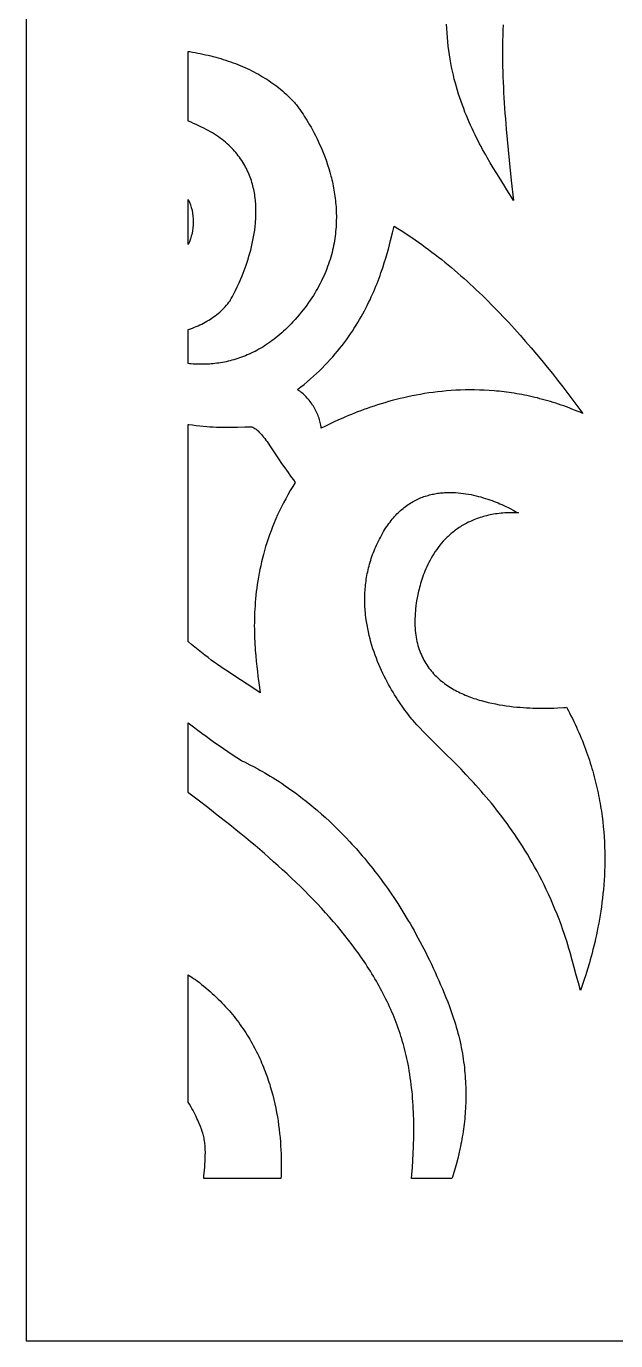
# Model space of a CAD drawing. Extents: x -1000 to 1000, y -1450 to 1450.
# Drawn here: x -1000 to -818, y -1450 to -1044.6 of the extents above; entities that cross this region are included whole.
import ezdxf

# ---------------------------------------------------------------- set-up
doc = ezdxf.new("R2010")
doc.units = 0
doc.layers.add('LAYER_1', color=18, linetype='CONTINUOUS')

msp = doc.modelspace()

# ---------------------------------------------------------------- linework, layer by layer
at = {"layer": 'LAYER_1'}
for points in [[(-1000, -1450), (-600, -1450), (-600, 1050), (-1000, 1050)], [(-949.52, -1052.38), (-948.7, -1052.52), (-947.88, -1052.66), (-947.07, -1052.81), (-946.26, -1052.97), (-945.46, -1053.13), (-944.65, -1053.31), (-943.86, -1053.49), (-943.06, -1053.68), (-942.27, -1053.89), (-941.49, -1054.09), (-940.71, -1054.31), (-939.94, -1054.54), (-939.17, -1054.77), (-938.4, -1055.02), (-937.64, -1055.27), (-936.89, -1055.53), (-936.14, -1055.8), (-935.4, -1056.08), (-934.67, -1056.36), (-933.94, -1056.66), (-933.21, -1056.96), (-932.5, -1057.28), (-931.79, -1057.6), (-931.08, -1057.93), (-930.39, -1058.27), (-929.7, -1058.62), (-929.02, -1058.98), (-928.34, -1059.35), (-927.67, -1059.72), (-927.02, -1060.11), (-926.36, -1060.51), (-925.72, -1060.91), (-925.09, -1061.32), (-924.46, -1061.75), (-923.84, -1062.18), (-923.23, -1062.62), (-922.63, -1063.07), (-922.04, -1063.53), (-921.46, -1064), (-920.88, -1064.48), (-920.32, -1064.97), (-919.76, -1065.47), (-919.22, -1065.98), (-918.69, -1066.5), (-918.16, -1067.03), (-917.65, -1067.56), (-917.14, -1068.11), (-916.93, -1068.36), (-916.58, -1068.8), (-916.11, -1069.42), (-915.54, -1070.21), (-914.88, -1071.16), (-914.52, -1071.7), (-914.14, -1072.28), (-913.75, -1072.89), (-913.34, -1073.54), (-912.92, -1074.23), (-912.5, -1074.96), (-912.06, -1075.72), (-911.63, -1076.51), (-911.18, -1077.34), (-910.74, -1078.2), (-910.29, -1079.09), (-909.85, -1080.01), (-909.41, -1080.97), (-908.98, -1081.95), (-908.55, -1082.96), (-908.13, -1084), (-907.73, -1085.06), (-907.33, -1086.15), (-906.96, -1087.27), (-906.6, -1088.4), (-906.25, -1089.57), (-905.93, -1090.75), (-905.78, -1091.35), (-905.63, -1091.96), (-905.49, -1092.57), (-905.36, -1093.19), (-905.23, -1093.81), (-905.11, -1094.44), (-904.99, -1095.07), (-904.89, -1095.71), (-904.79, -1096.35), (-904.69, -1096.99), (-904.61, -1097.64), (-904.54, -1098.3), (-904.47, -1098.96), (-904.41, -1099.62), (-904.36, -1100.28), (-904.32, -1100.95), (-904.29, -1101.63), (-904.27, -1102.31), (-904.25, -1102.99), (-904.25, -1103.67), (-904.26, -1104.36), (-904.28, -1105.05), (-904.31, -1105.75), (-904.35, -1106.45), (-904.4, -1107.15), (-904.47, -1107.85), (-904.54, -1108.56), (-904.63, -1109.27), (-904.73, -1109.98), (-904.84, -1110.7), (-904.96, -1111.41), (-905.1, -1112.13), (-905.25, -1112.85), (-905.41, -1113.58), (-905.59, -1114.3), (-905.78, -1115.03), (-905.98, -1115.76), (-906.2, -1116.49), (-906.44, -1117.22), (-906.68, -1117.95), (-906.95, -1118.69), (-907.22, -1119.42), (-907.52, -1120.16), (-907.83, -1120.9), (-908.15, -1121.64), (-908.49, -1122.38), (-908.85, -1123.12), (-909.22, -1123.86), (-909.62, -1124.6), (-910.02, -1125.35), (-910.45, -1126.09), (-910.89, -1126.83), (-911.35, -1127.58), (-911.83, -1128.32), (-912.33, -1129.06), (-912.84, -1129.8), (-913.38, -1130.55), (-913.93, -1131.29), (-914.5, -1132.03), (-915.09, -1132.77), (-915.7, -1133.51), (-916.33, -1134.25), (-916.98, -1134.99), (-917.66, -1135.73), (-918.23, -1136.33), (-918.8, -1136.92), (-919.37, -1137.5), (-919.95, -1138.05), (-920.53, -1138.59), (-921.11, -1139.12), (-921.69, -1139.62), (-922.27, -1140.11), (-922.86, -1140.59), (-923.44, -1141.05), (-924.03, -1141.49), (-924.62, -1141.92), (-925.21, -1142.33), (-925.8, -1142.73), (-926.39, -1143.12), (-926.98, -1143.49), (-927.58, -1143.84), (-928.17, -1144.18), (-928.76, -1144.51), (-929.36, -1144.82), (-929.95, -1145.12), (-930.55, -1145.41), (-931.14, -1145.68), (-931.74, -1145.94), (-932.33, -1146.19), (-932.92, -1146.43), (-933.52, -1146.65), (-934.11, -1146.86), (-934.7, -1147.06), (-935.3, -1147.24), (-935.89, -1147.42), (-936.48, -1147.58), (-937.07, -1147.74), (-937.66, -1147.88), (-938.24, -1148.01), (-938.83, -1148.13), (-939.41, -1148.24), (-940, -1148.34), (-940.58, -1148.43), (-941.16, -1148.51), (-941.74, -1148.58), (-942.31, -1148.64), (-942.89, -1148.69), (-943.46, -1148.73), (-944.03, -1148.77), (-944.6, -1148.79), (-945.17, -1148.81), (-945.73, -1148.82), (-946.29, -1148.82), (-946.85, -1148.81), (-947.4, -1148.8), (-947.96, -1148.77), (-948.51, -1148.74), (-949.05, -1148.7), (-949.6, -1148.66), (-950, -1148.62), (-950, -1138.11), (-949.87, -1138.06), (-949.27, -1137.85), (-948.68, -1137.63), (-948.09, -1137.41), (-947.51, -1137.17), (-946.94, -1136.92), (-946.38, -1136.66), (-945.82, -1136.39), (-945.27, -1136.11), (-944.73, -1135.82), (-944.2, -1135.52), (-943.67, -1135.21), (-943.16, -1134.89), (-942.65, -1134.55), (-942.16, -1134.21), (-941.67, -1133.85), (-941.2, -1133.49), (-940.73, -1133.11), (-940.28, -1132.72), (-939.84, -1132.32), (-939.41, -1131.91), (-938.99, -1131.49), (-938.59, -1131.05), (-938.19, -1130.6), (-937.81, -1130.14), (-937.45, -1129.67), (-937.09, -1129.19), (-936.94, -1128.95), (-936.68, -1128.51), (-936.33, -1127.88), (-935.9, -1127.07), (-935.4, -1126.1), (-934.86, -1124.96), (-934.57, -1124.34), (-934.27, -1123.69), (-933.97, -1123), (-933.66, -1122.28), (-933.35, -1121.52), (-933.04, -1120.74), (-932.73, -1119.93), (-932.42, -1119.09), (-932.12, -1118.23), (-931.82, -1117.34), (-931.52, -1116.43), (-931.24, -1115.49), (-930.96, -1114.54), (-930.7, -1113.57), (-930.45, -1112.58), (-930.22, -1111.57), (-930, -1110.55), (-929.8, -1109.51), (-929.63, -1108.46), (-929.47, -1107.4), (-929.34, -1106.33), (-929.23, -1105.26), (-929.19, -1104.71), (-929.15, -1104.17), (-929.12, -1103.63), (-929.1, -1103.08), (-929.08, -1102.53), (-929.07, -1101.99), (-929.07, -1101.44), (-929.08, -1100.89), (-929.1, -1100.34), (-929.13, -1099.79), (-929.16, -1099.24), (-929.2, -1098.69), (-929.26, -1098.14), (-929.32, -1097.59), (-929.39, -1097.04), (-929.47, -1096.49), (-929.56, -1095.95), (-929.66, -1095.4), (-929.78, -1094.85), (-929.9, -1094.31), (-930.03, -1093.77), (-930.18, -1093.23), (-930.33, -1092.69), (-930.5, -1092.15), (-930.68, -1091.62), (-930.87, -1091.09), (-931.07, -1090.56), (-931.29, -1090.03), (-931.52, -1089.51), (-931.76, -1088.99), (-932.01, -1088.47), (-932.28, -1087.96), (-932.56, -1087.45), (-932.85, -1086.94), (-933.16, -1086.44), (-933.48, -1085.94), (-933.81, -1085.45), (-934.16, -1084.96), (-934.53, -1084.47), (-934.91, -1083.99), (-935.3, -1083.52), (-935.71, -1083.05), (-936.13, -1082.58), (-936.57, -1082.12), (-937.03, -1081.67), (-937.5, -1081.22), (-937.99, -1080.78), (-938.49, -1080.34), (-939.01, -1079.91), (-939.55, -1079.49), (-940.11, -1079.07), (-940.68, -1078.66), (-941.27, -1078.26), (-941.88, -1077.86), (-942.5, -1077.47), (-943.15, -1077.09), (-943.81, -1076.71), (-944.49, -1076.35), (-945.19, -1075.99), (-945.9, -1075.64), (-946.71, -1075.26), (-947.52, -1074.89), (-948.33, -1074.53), (-949.13, -1074.18), (-949.93, -1073.84), (-950, -1073.82), (-950, -1052.31)], [(-885.28, -1106.89), (-884.19, -1107.57), (-883.12, -1108.27), (-882.05, -1108.97), (-880.99, -1109.69), (-879.93, -1110.41), (-878.88, -1111.15), (-877.84, -1111.89), (-876.8, -1112.64), (-875.77, -1113.41), (-874.74, -1114.18), (-873.72, -1114.96), (-872.71, -1115.75), (-871.71, -1116.54), (-870.71, -1117.35), (-869.71, -1118.16), (-868.72, -1118.99), (-867.74, -1119.82), (-866.77, -1120.66), (-865.79, -1121.5), (-864.83, -1122.35), (-863.87, -1123.21), (-862.92, -1124.08), (-861.97, -1124.96), (-861.03, -1125.84), (-860.09, -1126.73), (-859.16, -1127.62), (-858.24, -1128.52), (-857.32, -1129.43), (-856.4, -1130.35), (-855.49, -1131.27), (-854.59, -1132.19), (-853.69, -1133.12), (-852.8, -1134.06), (-851.91, -1135), (-851.02, -1135.95), (-850.15, -1136.9), (-849.27, -1137.86), (-847.54, -1139.79), (-845.83, -1141.74), (-844.14, -1143.7), (-842.46, -1145.68), (-840.81, -1147.67), (-839.17, -1149.68), (-837.55, -1151.7), (-835.94, -1153.73), (-834.36, -1155.77), (-832.79, -1157.82), (-831.23, -1159.87), (-829.7, -1161.93), (-828.17, -1164), (-829.01, -1163.63), (-829.85, -1163.28), (-830.68, -1162.94), (-831.52, -1162.61), (-832.35, -1162.29), (-833.18, -1161.98), (-834.01, -1161.68), (-834.83, -1161.39), (-835.66, -1161.11), (-836.48, -1160.84), (-837.3, -1160.58), (-838.12, -1160.33), (-838.94, -1160.09), (-839.75, -1159.85), (-840.57, -1159.63), (-841.38, -1159.42), (-842.19, -1159.21), (-842.99, -1159.01), (-843.8, -1158.83), (-844.6, -1158.65), (-845.4, -1158.48), (-846.2, -1158.32), (-846.99, -1158.16), (-847.78, -1158.02), (-848.57, -1157.88), (-849.36, -1157.76), (-850.14, -1157.63), (-850.93, -1157.52), (-851.71, -1157.42), (-852.48, -1157.32), (-853.26, -1157.23), (-854.03, -1157.15), (-854.8, -1157.08), (-855.56, -1157.01), (-857.09, -1156.9), (-858.6, -1156.81), (-860.09, -1156.75), (-861.58, -1156.72), (-863.05, -1156.72), (-864.51, -1156.73), (-865.96, -1156.78), (-867.39, -1156.84), (-868.81, -1156.93), (-870.21, -1157.04), (-871.6, -1157.17), (-872.97, -1157.32), (-874.33, -1157.48), (-875.67, -1157.67), (-877, -1157.87), (-878.31, -1158.09), (-879.6, -1158.33), (-880.87, -1158.58), (-882.13, -1158.84), (-883.37, -1159.12), (-884.59, -1159.41), (-885.8, -1159.71), (-886.98, -1160.02), (-888.15, -1160.34), (-889.29, -1160.67), (-890.42, -1161), (-891.52, -1161.35), (-892.61, -1161.7), (-893.67, -1162.06), (-894.72, -1162.42), (-895.74, -1162.78), (-896.74, -1163.15), (-897.72, -1163.52), (-898.67, -1163.9), (-899.6, -1164.27), (-900.51, -1164.64), (-901.4, -1165.02), (-902.26, -1165.39), (-903.1, -1165.75), (-904.71, -1166.48), (-906.21, -1167.18), (-907.61, -1167.86), (-908.9, -1168.5), (-908.96, -1168.07), (-909.04, -1167.63), (-909.12, -1167.2), (-909.22, -1166.77), (-909.33, -1166.34), (-909.45, -1165.91), (-909.59, -1165.48), (-909.74, -1165.05), (-909.9, -1164.63), (-910.07, -1164.21), (-910.26, -1163.79), (-910.45, -1163.38), (-910.65, -1162.97), (-910.87, -1162.57), (-911.1, -1162.17), (-911.33, -1161.78), (-911.58, -1161.39), (-911.84, -1161.01), (-912.1, -1160.64), (-912.38, -1160.28), (-912.66, -1159.92), (-912.95, -1159.57), (-913.25, -1159.23), (-913.56, -1158.9), (-913.87, -1158.58), (-914.2, -1158.26), (-914.53, -1157.96), (-914.87, -1157.67), (-915.21, -1157.39), (-915.56, -1157.12), (-915.92, -1156.86), (-916.28, -1156.62), (-915.24, -1155.81), (-914.22, -1155), (-913.22, -1154.18), (-912.25, -1153.35), (-911.31, -1152.51), (-910.39, -1151.67), (-909.5, -1150.82), (-908.62, -1149.97), (-907.78, -1149.11), (-906.95, -1148.24), (-906.15, -1147.38), (-905.37, -1146.5), (-904.61, -1145.63), (-903.87, -1144.75), (-903.15, -1143.87), (-902.46, -1142.99), (-901.78, -1142.1), (-901.13, -1141.22), (-900.49, -1140.33), (-899.88, -1139.44), (-899.28, -1138.55), (-898.7, -1137.67), (-898.14, -1136.78), (-897.6, -1135.89), (-897.08, -1135.01), (-896.57, -1134.13), (-896.08, -1133.25), (-895.6, -1132.37), (-895.15, -1131.5), (-894.7, -1130.63), (-894.28, -1129.76), (-893.86, -1128.9), (-893.46, -1128.04), (-893.08, -1127.19), (-892.71, -1126.35), (-892.36, -1125.51), (-892.01, -1124.68), (-891.68, -1123.85), (-891.36, -1123.03), (-891.06, -1122.22), (-890.76, -1121.42), (-890.48, -1120.63), (-889.95, -1119.07), (-889.45, -1117.55), (-889, -1116.07), (-888.58, -1114.64), (-888.19, -1113.26), (-887.83, -1111.94), (-887.5, -1110.66), (-886.9, -1108.31), (-886.37, -1106.21)], [(-949.82, -1167.37), (-948.66, -1167.53), (-947.53, -1167.68), (-946.43, -1167.81), (-945.35, -1167.91), (-944.29, -1168), (-943.27, -1168.08), (-942.28, -1168.14), (-941.31, -1168.18), (-940.38, -1168.22), (-939.48, -1168.24), (-938.61, -1168.25), (-937.78, -1168.26), (-936.23, -1168.24), (-934.82, -1168.21), (-932.5, -1168.14), (-931.61, -1168.12), (-931.23, -1168.11), (-930.89, -1168.12), (-930.61, -1168.13), (-930.37, -1168.15), (-930.19, -1168.18), (-930.12, -1168.2), (-930.06, -1168.22), (-929.89, -1168.31), (-929.72, -1168.4), (-929.39, -1168.6), (-929.06, -1168.84), (-928.73, -1169.1), (-928.4, -1169.39), (-928.06, -1169.71), (-927.73, -1170.06), (-927.39, -1170.44), (-927.05, -1170.84), (-926.71, -1171.26), (-926.36, -1171.71), (-926.01, -1172.18), (-925.65, -1172.68), (-925.29, -1173.19), (-924.54, -1174.29), (-922.94, -1176.7), (-922.07, -1178), (-921.16, -1179.37), (-920.2, -1180.78), (-919.18, -1182.24), (-918.64, -1182.99), (-918.09, -1183.74), (-917.53, -1184.5), (-916.94, -1185.27), (-917.73, -1186.53), (-918.48, -1187.78), (-919.21, -1189.04), (-919.9, -1190.29), (-920.56, -1191.54), (-921.2, -1192.78), (-921.81, -1194.03), (-922.38, -1195.27), (-922.94, -1196.51), (-923.46, -1197.74), (-923.96, -1198.97), (-924.43, -1200.19), (-924.88, -1201.42), (-925.3, -1202.63), (-925.7, -1203.84), (-926.08, -1205.05), (-926.43, -1206.24), (-926.76, -1207.44), (-927.07, -1208.62), (-927.36, -1209.8), (-927.62, -1210.97), (-927.87, -1212.14), (-928.1, -1213.29), (-928.31, -1214.44), (-928.5, -1215.58), (-928.67, -1216.71), (-928.83, -1217.83), (-928.97, -1218.95), (-929.09, -1220.05), (-929.2, -1221.14), (-929.29, -1222.23), (-929.37, -1223.3), (-929.44, -1224.36), (-929.49, -1225.41), (-929.53, -1226.45), (-929.55, -1227.48), (-929.57, -1228.49), (-929.58, -1229.49), (-929.57, -1230.48), (-929.56, -1231.46), (-929.53, -1232.42), (-929.5, -1233.37), (-929.46, -1234.31), (-929.41, -1235.23), (-929.36, -1236.14), (-929.29, -1237.03), (-929.15, -1238.77), (-929, -1240.44), (-928.83, -1242.05), (-928.64, -1243.59), (-928.46, -1245.06), (-928.09, -1247.78), (-927.76, -1250.18), (-929.78, -1248.84), (-931.81, -1247.5), (-933.85, -1246.18), (-935.88, -1244.85), (-937.9, -1243.51), (-938.91, -1242.83), (-939.91, -1242.14), (-940.91, -1241.45), (-941.9, -1240.75), (-942.88, -1240.03), (-943.85, -1239.31), (-944.9, -1238.51), (-945.93, -1237.71), (-946.95, -1236.9), (-947.95, -1236.09), (-948.94, -1235.27), (-949.92, -1234.45), (-950, -1234.38), (-950, -1167.34)], [(-868.34, -1188.35), (-867.5, -1188.38), (-866.68, -1188.44), (-865.85, -1188.52), (-865.04, -1188.62), (-864.23, -1188.73), (-863.44, -1188.87), (-862.65, -1189.02), (-861.87, -1189.18), (-861.11, -1189.36), (-860.36, -1189.55), (-859.62, -1189.75), (-858.89, -1189.96), (-858.19, -1190.18), (-857.49, -1190.41), (-856.82, -1190.64), (-856.16, -1190.88), (-855.52, -1191.12), (-854.9, -1191.36), (-854.3, -1191.6), (-853.73, -1191.84), (-853.17, -1192.08), (-852.13, -1192.55), (-851.19, -1193), (-850.36, -1193.42), (-849.64, -1193.8), (-848.58, -1194.38), (-848.06, -1194.67), (-849.09, -1194.66), (-850.13, -1194.63), (-850.65, -1194.62), (-851.17, -1194.62), (-851.69, -1194.63), (-852.21, -1194.66), (-852.81, -1194.71), (-853.4, -1194.76), (-853.99, -1194.83), (-854.56, -1194.9), (-855.13, -1194.98), (-855.69, -1195.07), (-856.24, -1195.17), (-856.78, -1195.28), (-857.31, -1195.39), (-857.84, -1195.52), (-858.36, -1195.65), (-858.86, -1195.79), (-859.37, -1195.93), (-859.86, -1196.09), (-860.34, -1196.25), (-860.82, -1196.42), (-861.29, -1196.59), (-861.75, -1196.77), (-862.2, -1196.96), (-862.65, -1197.16), (-863.09, -1197.36), (-863.52, -1197.56), (-863.94, -1197.78), (-864.35, -1198), (-864.76, -1198.22), (-865.16, -1198.45), (-865.56, -1198.69), (-865.94, -1198.93), (-866.32, -1199.18), (-866.7, -1199.43), (-867.06, -1199.68), (-867.42, -1199.94), (-867.77, -1200.21), (-868.12, -1200.48), (-868.46, -1200.76), (-868.79, -1201.03), (-869.12, -1201.32), (-869.44, -1201.6), (-869.75, -1201.89), (-870.05, -1202.19), (-870.65, -1202.79), (-871.22, -1203.4), (-871.76, -1204.02), (-872.29, -1204.65), (-872.78, -1205.29), (-873.26, -1205.94), (-873.71, -1206.59), (-874.15, -1207.25), (-874.56, -1207.92), (-874.95, -1208.59), (-875.32, -1209.26), (-875.68, -1209.93), (-876.01, -1210.6), (-876.32, -1211.27), (-876.62, -1211.94), (-876.9, -1212.6), (-877.16, -1213.26), (-877.41, -1213.91), (-877.64, -1214.56), (-877.86, -1215.19), (-878.06, -1215.82), (-878.25, -1216.43), (-878.42, -1217.04), (-878.58, -1217.63), (-878.73, -1218.2), (-878.87, -1218.76), (-879.1, -1219.83), (-879.3, -1220.83), (-879.46, -1221.74), (-879.58, -1222.55), (-879.67, -1223.26), (-879.79, -1224.33), (-879.84, -1224.88), (-879.91, -1225.69), (-879.96, -1226.48), (-879.99, -1227.27), (-880, -1228.03), (-880, -1228.79), (-879.98, -1229.53), (-879.94, -1230.25), (-879.88, -1230.96), (-879.81, -1231.66), (-879.72, -1232.34), (-879.62, -1233.02), (-879.5, -1233.67), (-879.36, -1234.32), (-879.21, -1234.95), (-879.05, -1235.57), (-878.87, -1236.18), (-878.67, -1236.77), (-878.46, -1237.35), (-878.24, -1237.92), (-878, -1238.48), (-877.75, -1239.02), (-877.49, -1239.55), (-877.22, -1240.07), (-876.93, -1240.58), (-876.63, -1241.08), (-876.32, -1241.57), (-875.99, -1242.04), (-875.66, -1242.5), (-875.31, -1242.96), (-874.96, -1243.4), (-874.59, -1243.83), (-874.22, -1244.25), (-873.83, -1244.66), (-873.43, -1245.06), (-873.03, -1245.45), (-872.61, -1245.83), (-872.19, -1246.2), (-871.76, -1246.56), (-871.31, -1246.9), (-870.87, -1247.24), (-870.41, -1247.57), (-869.95, -1247.9), (-869.48, -1248.21), (-869, -1248.51), (-868.52, -1248.8), (-868.03, -1249.09), (-867.53, -1249.36), (-867.03, -1249.63), (-866.52, -1249.89), (-866.01, -1250.14), (-865.49, -1250.38), (-864.97, -1250.62), (-864.44, -1250.84), (-863.91, -1251.06), (-863.38, -1251.27), (-862.84, -1251.48), (-862.3, -1251.67), (-861.76, -1251.86), (-861.21, -1252.04), (-860.66, -1252.22), (-860.11, -1252.39), (-859.56, -1252.55), (-858.45, -1252.85), (-857.34, -1253.12), (-856.22, -1253.38), (-855.11, -1253.6), (-854, -1253.81), (-852.89, -1253.99), (-851.8, -1254.16), (-850.71, -1254.3), (-849.63, -1254.43), (-848.57, -1254.54), (-847.52, -1254.63), (-846.49, -1254.71), (-845.49, -1254.77), (-844.5, -1254.82), (-843.55, -1254.86), (-842.61, -1254.88), (-841.71, -1254.9), (-840.84, -1254.91), (-840.01, -1254.91), (-838.45, -1254.89), (-837.06, -1254.84), (-835.85, -1254.79), (-834.04, -1254.69), (-833.48, -1254.65), (-833.17, -1254.63), (-832.71, -1255.5), (-832.25, -1256.37), (-831.81, -1257.24), (-831.38, -1258.11), (-830.95, -1258.97), (-830.54, -1259.84), (-830.14, -1260.7), (-829.75, -1261.57), (-829.37, -1262.43), (-829, -1263.29), (-828.64, -1264.15), (-828.29, -1265.01), (-827.95, -1265.87), (-827.62, -1266.72), (-827.3, -1267.57), (-826.99, -1268.43), (-826.69, -1269.28), (-826.4, -1270.13), (-826.12, -1270.97), (-825.84, -1271.82), (-825.58, -1272.66), (-825.33, -1273.51), (-825.08, -1274.35), (-824.85, -1275.19), (-824.62, -1276.02), (-824.4, -1276.86), (-824.19, -1277.69), (-823.99, -1278.52), (-823.79, -1279.35), (-823.61, -1280.17), (-823.43, -1280.99), (-823.26, -1281.82), (-823.1, -1282.63), (-822.95, -1283.45), (-822.8, -1284.26), (-822.67, -1285.07), (-822.54, -1285.88), (-822.41, -1286.69), (-822.19, -1288.29), (-821.99, -1289.88), (-821.83, -1291.46), (-821.68, -1293.03), (-821.57, -1294.59), (-821.48, -1296.13), (-821.42, -1297.66), (-821.37, -1299.18), (-821.35, -1300.68), (-821.36, -1302.17), (-821.38, -1303.64), (-821.43, -1305.1), (-821.49, -1306.54), (-821.57, -1307.96), (-821.67, -1309.37), (-821.79, -1310.77), (-821.92, -1312.14), (-822.07, -1313.5), (-822.23, -1314.84), (-822.41, -1316.16), (-822.6, -1317.46), (-822.8, -1318.74), (-823.01, -1320), (-823.24, -1321.24), (-823.47, -1322.47), (-823.71, -1323.67), (-823.96, -1324.85), (-824.21, -1326), (-824.48, -1327.14), (-824.74, -1328.25), (-825.02, -1329.34), (-825.29, -1330.41), (-825.57, -1331.45), (-825.85, -1332.47), (-826.13, -1333.46), (-826.7, -1335.37), (-827.26, -1337.18), (-827.81, -1338.88), (-828.34, -1340.47), (-828.85, -1341.95), (-829.51, -1339.61), (-830.16, -1337.26), (-830.79, -1334.92), (-831.43, -1332.57), (-832.09, -1330.23), (-832.43, -1329.07), (-832.77, -1327.9), (-833.13, -1326.74), (-833.5, -1325.58), (-833.88, -1324.43), (-834.28, -1323.28), (-834.88, -1321.64), (-835.49, -1320.02), (-836.11, -1318.42), (-836.75, -1316.85), (-837.4, -1315.31), (-838.07, -1313.79), (-838.74, -1312.3), (-839.43, -1310.83), (-840.13, -1309.38), (-840.84, -1307.96), (-841.56, -1306.57), (-842.29, -1305.19), (-843.02, -1303.84), (-843.77, -1302.52), (-844.52, -1301.21), (-845.28, -1299.93), (-846.05, -1298.68), (-846.82, -1297.44), (-847.6, -1296.23), (-848.38, -1295.03), (-849.17, -1293.86), (-849.96, -1292.71), (-850.76, -1291.58), (-851.56, -1290.47), (-852.36, -1289.39), (-853.16, -1288.32), (-853.96, -1287.27), (-854.76, -1286.24), (-855.57, -1285.23), (-856.37, -1284.24), (-857.17, -1283.27), (-857.97, -1282.31), (-858.77, -1281.38), (-859.56, -1280.46), (-860.36, -1279.56), (-861.14, -1278.68), (-861.93, -1277.81), (-862.71, -1276.96), (-864.25, -1275.31), (-865.76, -1273.73), (-867.25, -1272.21), (-868.69, -1270.75), (-870.1, -1269.35), (-872.79, -1266.71), (-875.26, -1264.28), (-876.4, -1263.14), (-877.48, -1262.05), (-878.5, -1261), (-878.97, -1260.49), (-879.43, -1259.99), (-880.16, -1259.16), (-880.54, -1258.71), (-880.94, -1258.24), (-881.34, -1257.74), (-881.76, -1257.22), (-882.19, -1256.67), (-882.62, -1256.1), (-883.06, -1255.51), (-883.51, -1254.89), (-883.96, -1254.25), (-884.42, -1253.59), (-884.88, -1252.91), (-885.34, -1252.21), (-885.8, -1251.49), (-886.27, -1250.75), (-886.73, -1249.99), (-887.19, -1249.21), (-887.65, -1248.41), (-888.11, -1247.59), (-888.56, -1246.76), (-889.01, -1245.91), (-889.44, -1245.04), (-889.88, -1244.16), (-890.3, -1243.26), (-890.71, -1242.34), (-891.12, -1241.41), (-891.51, -1240.46), (-891.89, -1239.51), (-892.25, -1238.53), (-892.6, -1237.55), (-892.94, -1236.55), (-893.26, -1235.54), (-893.56, -1234.51), (-893.84, -1233.48), (-894.11, -1232.43), (-894.35, -1231.38), (-894.57, -1230.31), (-894.78, -1229.23), (-894.95, -1228.15), (-895.11, -1227.05), (-895.23, -1225.95), (-895.29, -1225.39), (-895.34, -1224.84), (-895.38, -1224.28), (-895.41, -1223.72), (-895.44, -1223.16), (-895.46, -1222.59), (-895.47, -1222.03), (-895.47, -1221.46), (-895.47, -1220.89), (-895.46, -1220.32), (-895.44, -1219.75), (-895.42, -1219.18), (-895.38, -1218.6), (-895.34, -1218.03), (-895.29, -1217.45), (-895.23, -1216.87), (-895.16, -1216.29), (-895.09, -1215.71), (-895, -1215.13), (-894.91, -1214.55), (-894.81, -1213.97), (-894.69, -1213.38), (-894.57, -1212.8), (-894.44, -1212.21), (-894.3, -1211.63), (-894.15, -1211.04), (-893.99, -1210.45), (-893.82, -1209.87), (-893.65, -1209.28), (-893.46, -1208.69), (-893.26, -1208.1), (-893.05, -1207.51), (-892.83, -1206.92), (-892.6, -1206.33), (-892.35, -1205.74), (-892.1, -1205.15), (-891.84, -1204.56), (-891.56, -1203.97), (-891.28, -1203.38), (-890.98, -1202.79), (-890.67, -1202.2), (-890.35, -1201.61), (-890.02, -1201.02), (-889.68, -1200.44), (-889.36, -1199.91), (-889.03, -1199.39), (-888.7, -1198.89), (-888.36, -1198.4), (-888.03, -1197.93), (-887.68, -1197.47), (-887.33, -1197.03), (-886.98, -1196.59), (-886.63, -1196.17), (-886.27, -1195.77), (-885.9, -1195.37), (-885.54, -1194.99), (-885.17, -1194.63), (-884.79, -1194.27), (-884.42, -1193.93), (-884.04, -1193.59), (-883.65, -1193.27), (-883.27, -1192.97), (-882.88, -1192.67), (-882.49, -1192.38), (-882.09, -1192.11), (-881.69, -1191.85), (-881.29, -1191.59), (-880.89, -1191.35), (-880.49, -1191.12), (-880.08, -1190.9), (-879.68, -1190.69), (-879.27, -1190.49), (-878.86, -1190.3), (-878.44, -1190.12), (-878.03, -1189.95), (-877.61, -1189.79), (-877.2, -1189.64), (-876.78, -1189.5), (-876.36, -1189.37), (-875.94, -1189.24), (-875.52, -1189.13), (-875.09, -1189.02), (-874.67, -1188.92), (-874.25, -1188.83), (-873.83, -1188.75), (-873.4, -1188.68), (-872.98, -1188.61), (-872.55, -1188.55), (-872.13, -1188.5), (-871.71, -1188.46), (-871.28, -1188.42), (-870.86, -1188.39), (-870.02, -1188.35), (-869.17, -1188.34)], [(-949.58, -1259.71), (-948.32, -1260.68), (-947.05, -1261.65), (-945.76, -1262.61), (-944.47, -1263.57), (-943.15, -1264.52), (-941.83, -1265.46), (-940.48, -1266.4), (-939.13, -1267.33), (-937.76, -1268.26), (-936.38, -1269.18), (-934.98, -1270.09), (-933.57, -1270.99), (-933.41, -1271.09), (-933.21, -1271.2), (-932.64, -1271.49), (-930.93, -1272.35), (-929.81, -1272.93), (-928.53, -1273.62), (-927.83, -1274), (-927.1, -1274.41), (-926.32, -1274.86), (-925.52, -1275.33), (-924.68, -1275.83), (-923.8, -1276.37), (-922.9, -1276.94), (-921.96, -1277.54), (-921, -1278.17), (-920.01, -1278.84), (-918.99, -1279.54), (-917.95, -1280.28), (-916.88, -1281.05), (-915.79, -1281.86), (-914.68, -1282.71), (-913.55, -1283.6), (-912.39, -1284.53), (-911.22, -1285.49), (-910.04, -1286.5), (-908.84, -1287.55), (-907.62, -1288.64), (-906.39, -1289.77), (-905.15, -1290.95), (-903.9, -1292.16), (-902.64, -1293.43), (-901.37, -1294.74), (-900.09, -1296.09), (-899.45, -1296.79), (-898.81, -1297.49), (-898.16, -1298.21), (-897.52, -1298.94), (-896.87, -1299.68), (-896.23, -1300.44), (-895.58, -1301.2), (-894.93, -1301.98), (-894.28, -1302.77), (-893.64, -1303.58), (-892.99, -1304.39), (-892.34, -1305.22), (-891.7, -1306.06), (-891.05, -1306.92), (-890.4, -1307.78), (-889.76, -1308.66), (-889.11, -1309.56), (-888.47, -1310.46), (-887.83, -1311.38), (-887.19, -1312.31), (-886.55, -1313.26), (-885.91, -1314.22), (-885.27, -1315.19), (-884.64, -1316.18), (-884.01, -1317.18), (-883.38, -1318.19), (-882.75, -1319.22), (-882.13, -1320.26), (-881.51, -1321.32), (-880.89, -1322.39), (-880.27, -1323.47), (-879.66, -1324.57), (-879.05, -1325.68), (-878.45, -1326.81), (-877.84, -1327.95), (-877.25, -1329.11), (-876.65, -1330.28), (-876.06, -1331.47), (-875.48, -1332.67), (-874.89, -1333.88), (-874.32, -1335.11), (-873.74, -1336.36), (-873.18, -1337.62), (-872.61, -1338.9), (-872.06, -1340.19), (-871.5, -1341.5), (-870.96, -1342.82), (-870.42, -1344.16), (-869.88, -1345.52), (-869.35, -1346.89), (-869.01, -1347.81), (-868.67, -1348.73), (-868.35, -1349.65), (-868.05, -1350.57), (-867.75, -1351.48), (-867.47, -1352.4), (-867.21, -1353.3), (-866.95, -1354.21), (-866.71, -1355.11), (-866.48, -1356.02), (-866.26, -1356.91), (-866.06, -1357.81), (-865.86, -1358.7), (-865.68, -1359.59), (-865.51, -1360.48), (-865.35, -1361.36), (-865.21, -1362.24), (-865.07, -1363.12), (-864.95, -1363.99), (-864.83, -1364.86), (-864.73, -1365.73), (-864.64, -1366.6), (-864.56, -1367.46), (-864.49, -1368.32), (-864.43, -1369.17), (-864.37, -1370.02), (-864.33, -1370.87), (-864.3, -1371.72), (-864.28, -1372.56), (-864.27, -1373.39), (-864.26, -1374.23), (-864.27, -1375.06), (-864.29, -1375.89), (-864.31, -1376.71), (-864.34, -1377.53), (-864.38, -1378.35), (-864.43, -1379.16), (-864.49, -1379.97), (-864.56, -1380.77), (-864.63, -1381.57), (-864.71, -1382.37), (-864.8, -1383.17), (-864.9, -1383.95), (-865, -1384.74), (-865.12, -1385.52), (-865.23, -1386.3), (-865.36, -1387.07), (-865.49, -1387.84), (-865.63, -1388.61), (-865.78, -1389.37), (-865.93, -1390.12), (-866.09, -1390.88), (-866.42, -1392.37), (-866.78, -1393.84), (-867.16, -1395.3), (-867.55, -1396.74), (-867.97, -1398.16), (-868.41, -1399.56), (-868.55, -1400), (-881.02, -1400), (-880.91, -1398.73), (-880.75, -1396.58), (-880.61, -1394.44), (-880.5, -1392.29), (-880.41, -1390.15), (-880.38, -1389.08), (-880.36, -1388.01), (-880.34, -1386.94), (-880.33, -1385.87), (-880.32, -1384.81), (-880.33, -1383.74), (-880.34, -1382.67), (-880.37, -1381.61), (-880.4, -1380.54), (-880.44, -1379.48), (-880.49, -1378.41), (-880.55, -1377.35), (-880.62, -1376.29), (-880.7, -1375.23), (-880.79, -1374.17), (-880.89, -1373.11), (-881, -1372.05), (-881.13, -1370.99), (-881.26, -1369.94), (-881.41, -1368.88), (-881.57, -1367.83), (-881.74, -1366.78), (-881.92, -1365.73), (-882.11, -1364.68), (-882.29, -1363.8), (-882.47, -1362.93), (-882.67, -1362.05), (-882.87, -1361.19), (-883.09, -1360.33), (-883.31, -1359.47), (-883.55, -1358.61), (-883.79, -1357.76), (-884.05, -1356.91), (-884.31, -1356.07), (-884.58, -1355.22), (-884.87, -1354.39), (-885.16, -1353.55), (-885.46, -1352.72), (-885.77, -1351.89), (-886.09, -1351.07), (-886.42, -1350.25), (-886.76, -1349.43), (-887.1, -1348.62), (-887.46, -1347.81), (-887.82, -1347), (-888.19, -1346.2), (-888.57, -1345.4), (-888.96, -1344.6), (-889.35, -1343.8), (-889.76, -1343.01), (-890.17, -1342.23), (-890.59, -1341.44), (-891.02, -1340.66), (-891.45, -1339.88), (-891.89, -1339.11), (-892.35, -1338.34), (-892.8, -1337.57), (-893.27, -1336.81), (-893.74, -1336.04), (-894.22, -1335.29), (-894.7, -1334.53), (-895.2, -1333.78), (-895.7, -1333.03), (-896.2, -1332.28), (-896.72, -1331.54), (-897.24, -1330.8), (-898.29, -1329.33), (-899.38, -1327.87), (-900.48, -1326.42), (-901.61, -1324.98), (-902.77, -1323.56), (-903.94, -1322.15), (-905.14, -1320.75), (-906.35, -1319.36), (-907.59, -1317.98), (-908.84, -1316.61), (-910.11, -1315.25), (-911.4, -1313.9), (-912.7, -1312.57), (-914.02, -1311.24), (-915.36, -1309.92), (-916.71, -1308.62), (-918.07, -1307.32), (-919.44, -1306.04), (-920.83, -1304.76), (-922.23, -1303.49), (-923.64, -1302.24), (-925.05, -1300.99), (-926.48, -1299.75), (-927.91, -1298.52), (-929.35, -1297.3), (-930.8, -1296.09), (-932.25, -1294.89), (-933.7, -1293.69), (-935.16, -1292.51), (-936.63, -1291.33), (-938.09, -1290.16), (-941.03, -1287.85), (-943.97, -1285.57), (-946.9, -1283.31), (-949.82, -1281.09), (-950, -1280.95), (-950, -1259.38)], [(-949.95, -1337.21), (-949.4, -1337.55), (-948.85, -1337.9), (-948.31, -1338.26), (-947.78, -1338.63), (-947.26, -1339.02), (-946.55, -1339.55), (-945.86, -1340.09), (-945.18, -1340.64), (-944.51, -1341.19), (-943.85, -1341.75), (-943.2, -1342.31), (-942.57, -1342.88), (-941.94, -1343.45), (-941.33, -1344.03), (-940.73, -1344.61), (-940.15, -1345.19), (-939.57, -1345.78), (-939, -1346.38), (-938.45, -1346.97), (-937.91, -1347.58), (-937.37, -1348.18), (-936.85, -1348.79), (-936.34, -1349.4), (-935.84, -1350.02), (-935.35, -1350.64), (-934.87, -1351.26), (-934.4, -1351.89), (-933.94, -1352.52), (-933.49, -1353.15), (-933.06, -1353.79), (-932.63, -1354.42), (-932.21, -1355.06), (-931.8, -1355.71), (-931.4, -1356.35), (-931.01, -1357), (-930.63, -1357.65), (-930.26, -1358.3), (-929.89, -1358.96), (-929.54, -1359.61), (-929.2, -1360.27), (-928.86, -1360.93), (-928.54, -1361.59), (-928.22, -1362.25), (-927.91, -1362.91), (-927.61, -1363.58), (-927.32, -1364.24), (-927.03, -1364.91), (-926.76, -1365.58), (-926.49, -1366.25), (-926.23, -1366.92), (-925.98, -1367.59), (-925.74, -1368.26), (-925.5, -1368.93), (-925.27, -1369.6), (-925.05, -1370.27), (-924.84, -1370.94), (-924.64, -1371.61), (-924.25, -1372.95), (-923.88, -1374.28), (-923.55, -1375.62), (-923.24, -1376.95), (-922.96, -1378.28), (-922.7, -1379.6), (-922.47, -1380.92), (-922.26, -1382.22), (-922.07, -1383.52), (-921.91, -1384.81), (-921.76, -1386.1), (-921.64, -1387.37), (-921.53, -1388.63), (-921.45, -1389.87), (-921.38, -1391.11), (-921.33, -1392.32), (-921.29, -1393.53), (-921.27, -1394.72), (-921.27, -1395.89), (-921.28, -1397.04), (-921.3, -1398.18), (-921.33, -1399.29), (-921.36, -1400), (-945.2, -1400), (-945.12, -1399.16), (-944.96, -1397.36), (-944.89, -1396.46), (-944.82, -1395.56), (-944.77, -1394.66), (-944.73, -1393.76), (-944.71, -1392.86), (-944.7, -1391.96), (-944.73, -1391.07), (-944.75, -1390.62), (-944.77, -1390.18), (-944.81, -1389.73), (-944.85, -1389.29), (-944.9, -1388.85), (-944.96, -1388.41), (-945.03, -1387.97), (-945.11, -1387.53), (-945.19, -1387.09), (-945.29, -1386.65), (-945.35, -1386.42), (-945.48, -1386.02), (-945.66, -1385.46), (-945.91, -1384.77), (-946.22, -1383.95), (-946.6, -1383.01), (-947.05, -1381.97), (-947.3, -1381.42), (-947.57, -1380.85), (-947.86, -1380.25), (-948.16, -1379.64), (-948.49, -1379.02), (-948.83, -1378.37), (-949.19, -1377.72), (-949.57, -1377.05), (-949.98, -1376.38), (-950, -1376.34), (-950, -1337.18)]]:
    msp.add_lwpolyline(points, close=True, dxfattribs=at)
msp.add_lwpolyline([(-852.74, -1044.14), (-852.81, -1045.73), (-852.87, -1047.32), (-852.91, -1048.92), (-852.93, -1050.52), (-852.94, -1052.12), (-852.94, -1053.72), (-852.92, -1055.33), (-852.9, -1056.93), (-852.86, -1058.54), (-852.81, -1060.15), (-852.75, -1061.77), (-852.67, -1063.38), (-852.59, -1064.99), (-852.5, -1066.6), (-852.4, -1068.21), (-852.3, -1069.82), (-852.18, -1071.43), (-852.06, -1073.04), (-851.8, -1076.25), (-851.52, -1079.45), (-851.22, -1082.64), (-850.9, -1085.81), (-850.25, -1092.1), (-849.6, -1098.3), (-850.21, -1097.26), (-850.87, -1096.15), (-851.59, -1094.98), (-852.36, -1093.75), (-854.01, -1091.1), (-854.89, -1089.68), (-855.8, -1088.2), (-856.72, -1086.66), (-857.66, -1085.06), (-858.13, -1084.23), (-858.6, -1083.39), (-859.08, -1082.53), (-859.55, -1081.66), (-860.02, -1080.77), (-860.49, -1079.86), (-860.96, -1078.94), (-861.43, -1078.01), (-861.89, -1077.06), (-862.34, -1076.09), (-862.79, -1075.1), (-863.24, -1074.1), (-863.68, -1073.09), (-864.11, -1072.06), (-864.53, -1071.01), (-864.94, -1069.94), (-865.34, -1068.86), (-865.74, -1067.77), (-866.12, -1066.66), (-866.49, -1065.53), (-866.84, -1064.38), (-867.18, -1063.22), (-867.51, -1062.05), (-867.83, -1060.85), (-868.12, -1059.65), (-868.4, -1058.42), (-868.67, -1057.18), (-868.91, -1055.92), (-869.14, -1054.65), (-869.35, -1053.36), (-869.54, -1052.05), (-869.7, -1050.73), (-869.85, -1049.39), (-869.97, -1048.03), (-870.07, -1046.66), (-870.15, -1045.27), (-870.2, -1043.87)], dxfattribs=at)
msp.add_lwpolyline([(-948.42, -1104.88, -0.111603), (-950, -1111.82), (-950, -1097.94, -0.111603)], format="xyb", close=True, dxfattribs=at)

doc.saveas('drawing.dxf')
